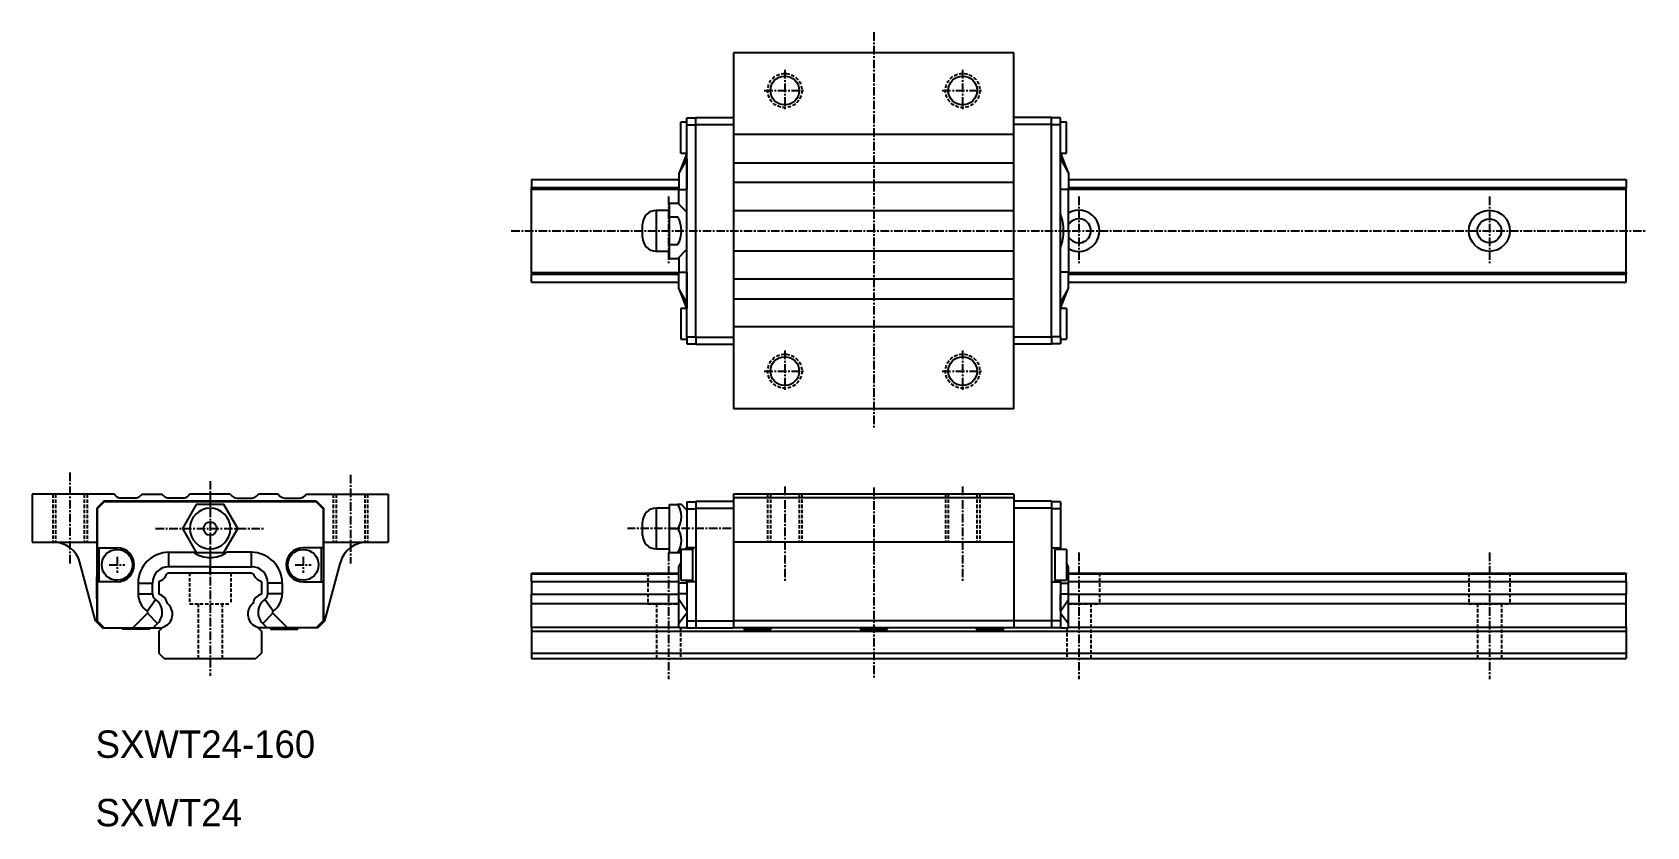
# Model space of a CAD drawing. Extents: x 1 to 237, y 10 to 126.
import ezdxf

# ---------------------------------------------------------------- set-up
doc = ezdxf.new("R2010")
doc.units = 0
doc.linetypes.add('CENTER', pattern=[2, 1.25, -0.25, 0.25, -0.25])
doc.linetypes.add('DASHED', pattern=[0.75, 0.5, -0.25])
doc.layers.get('0').update_dxf_attribs({"linetype": 'CONTINUOUS'})
doc.layers.add('CENTER', color=1, linetype='CENTER')

msp = doc.modelspace()

# ---------------------------------------------------------------- linework, layer by layer
at = {"color": 7, "linetype": 'CONTINUOUS'}
for p, q in [((144.249999, 122.999979), (103.249999, 122.999979)), ((103.249999, 122.999979), (103.249999, 70.999979)), ((144.249999, 70.999979), (144.249999, 122.999979)), ((96.449999, 113.499979), (97.749999, 113.499979)), ((96.449999, 112.499979), (96.449999, 113.499979)), ((97.749999, 113.549979), (103.249999, 113.549979)), ((97.749999, 112.549979), (97.749999, 113.549979)), ((149.749999, 113.549979), (144.249999, 113.549979)), ((149.749999, 112.549979), (149.749999, 113.549979)), ((151.049999, 113.499979), (149.749999, 113.499979)), ((151.049999, 112.499979), (151.049999, 113.499979)), ((95.549999, 108.349979), (95.549999, 112.849979)), ((96.449999, 112.849979), (95.549999, 112.849979)), ((96.449999, 81.499979), (96.449999, 112.499979)), ((96.449999, 112.499979), (97.749999, 112.499979)), ((97.749999, 112.549979), (103.249999, 112.549979)), ((97.749999, 107.648154), (97.749999, 112.549979)), ((144.249999, 111.049979), (103.249999, 111.049979)), ((149.749999, 112.549979), (144.249999, 112.549979)), ((149.749999, 81.449979), (149.749999, 112.549979)), ((151.049999, 112.499979), (149.749999, 112.499979)), ((151.949999, 112.849979), (151.049999, 112.849979)), ((151.049999, 81.499979), (151.049999, 112.499979)), ((151.949999, 108.349979), (151.949999, 112.849979)), ((96.449863, 107.529978), (95.249999, 105.429978)), ((96.449863, 107.529978), (95.249999, 105.429978)), ((96.449863, 108.285006), (95.408382, 105.707179)), ((96.449863, 108.285006), (95.408382, 105.707179)), ((95.549999, 108.349979), (96.449999, 108.349979)), ((96.449863, 108.285006), (96.449999, 108.285006)), ((96.449863, 107.529978), (96.449863, 108.285006)), ((96.449863, 107.529978), (96.449863, 108.285006)), ((96.449863, 108.285006), (96.449999, 108.285006)), ((96.449863, 107.529978), (96.449999, 107.529978)), ((96.449863, 107.529978), (96.449999, 107.529978)), ((97.749999, 106.467015), (97.749999, 107.648154)), ((97.749999, 106.467015), (97.749999, 107.648154)), ((97.749999, 81.449979), (97.749999, 106.467015)), ((103.249999, 106.949979), (144.249999, 106.949979)), ((151.049999, 108.349979), (151.949999, 108.349979)), ((151.050135, 108.285006), (151.049999, 108.285006)), ((151.050135, 107.529978), (151.049999, 107.529978)), ((151.050135, 108.285006), (152.091616, 105.707179)), ((151.050135, 107.529978), (151.050135, 108.285006)), ((151.050135, 107.529978), (152.249999, 105.429978)), ((73.749999, 104.499978), (95.249999, 104.499978)), ((73.749999, 104.499978), (73.749999, 103.324777)), ((95.249999, 105.429978), (95.249999, 103.029978)), ((95.249999, 105.429978), (95.249999, 103.029978)), ((144.249999, 104.049979), (103.249999, 104.049979)), ((152.249999, 105.429978), (152.249999, 103.029978)), ((152.249999, 104.499978), (233.749999, 104.499978)), ((233.749999, 104.499978), (233.749999, 103.324777)), ((73.749999, 103.324777), (95.249999, 103.324777)), ((73.749999, 103.099978), (73.749999, 103.324777)), ((73.749999, 103.099978), (95.249999, 103.099978)), ((73.749999, 90.89998), (73.749999, 103.099978)), ((95.249999, 100.899979), (95.249999, 103.029978)), ((95.249999, 100.899979), (95.249999, 103.029978)), ((95.249999, 103.029978), (96.449863, 103.029978)), ((95.249999, 103.029978), (96.449863, 103.029978)), ((96.449863, 103.029978), (96.449999, 103.029978)), ((96.449863, 103.029978), (96.449999, 103.029978)), ((151.050135, 103.029978), (151.049999, 103.029978)), ((152.249999, 103.029978), (151.050135, 103.029978)), ((152.249999, 103.324777), (233.749999, 103.324777)), ((152.249999, 103.099978), (233.749999, 103.099978)), ((152.249999, 96.999979), (152.249999, 103.029978)), ((233.749999, 103.099978), (233.749999, 103.324777)), ((233.749999, 90.89998), (233.749999, 103.099978)), ((91.969999, 99.969979), (91.969999, 94.029979)), ((93.899999, 99.969979), (91.969999, 99.969979)), ((93.899999, 99.020705), (93.899999, 101.041431)), ((93.899999, 101.041431), (95.108547, 101.041431)), ((96.449999, 99.699979), (95.108547, 101.041431)), ((103.249999, 99.949979), (144.249999, 99.949979)), ((151.049999, 99.453874), (151.050118, 99.453874)), ((89.969999, 96.029979), (89.969999, 97.969979)), ((93.899999, 94.979253), (93.899999, 99.020705)), ((93.899999, 99.020705), (95.108547, 99.020705)), ((151.495729, 96.999979), (152.249999, 96.999979)), ((152.249999, 96.999979), (152.249999, 90.96998)), ((93.899999, 92.958527), (93.899999, 94.979253)), ((93.899999, 94.979253), (95.108547, 94.979253)), ((151.049999, 94.546084), (151.050118, 94.546084)), ((91.969999, 94.029979), (93.899999, 94.029979)), ((93.899999, 92.958527), (95.108547, 92.958527)), ((95.108547, 92.958527), (96.449999, 94.299979)), ((95.249999, 93.099979), (95.249999, 90.96998)), ((103.249999, 94.049979), (144.249999, 94.049979)), ((73.749999, 90.89998), (95.249999, 90.89998)), ((73.749999, 90.89998), (73.749999, 90.675181)), ((73.749999, 90.675181), (95.249999, 90.675181)), ((73.749999, 89.49998), (73.749999, 90.675181)), ((95.249999, 88.56998), (95.249999, 90.96998)), ((95.249999, 90.96998), (96.449863, 90.96998)), ((96.449863, 90.96998), (96.449999, 90.96998)), ((144.249999, 89.949979), (103.249999, 89.949979)), ((151.050135, 90.96998), (151.049999, 90.96998)), ((152.249999, 90.96998), (151.050135, 90.96998)), ((152.249999, 88.56998), (152.249999, 90.96998)), ((152.249999, 90.89998), (233.749999, 90.89998)), ((152.249999, 90.675181), (233.749999, 90.675181)), ((233.749999, 90.89998), (233.749999, 90.675181)), ((233.749999, 89.49998), (233.749999, 90.675181)), ((73.749999, 89.49998), (95.249999, 89.49998)), ((96.449863, 86.46998), (95.249999, 88.56998)), ((96.449863, 85.714952), (95.408382, 88.292779)), ((151.050135, 86.46998), (152.249999, 88.56998)), ((151.050135, 85.714952), (152.091616, 88.292779)), ((152.249999, 89.49998), (233.749999, 89.49998)), ((95.549999, 85.649979), (95.549999, 81.149979)), ((96.449999, 85.649979), (95.549999, 85.649979)), ((96.449863, 86.46998), (96.449863, 85.714952)), ((96.449863, 86.46998), (96.449999, 86.46998)), ((96.449863, 85.714952), (96.449999, 85.714952)), ((103.249999, 87.049979), (144.249999, 87.049979)), ((151.050135, 86.46998), (151.049999, 86.46998)), ((151.050135, 85.714952), (151.049999, 85.714952)), ((151.949999, 85.649979), (151.049999, 85.649979)), ((151.050135, 86.46998), (151.050135, 85.714952)), ((151.949999, 85.649979), (151.949999, 81.149979)), ((144.249999, 82.949979), (103.249999, 82.949979)), ((95.549999, 81.149979), (96.449999, 81.149979)), ((96.449999, 81.499979), (97.749999, 81.499979)), ((96.449999, 81.499979), (96.449999, 80.499979)), ((96.449999, 80.499979), (97.749999, 80.499979)), ((97.749999, 81.449979), (103.249999, 81.449979)), ((97.749999, 81.449979), (97.749999, 80.449979)), ((97.749999, 80.449979), (103.249999, 80.449979)), ((149.749999, 81.449979), (144.249999, 81.449979)), ((149.749999, 80.449979), (144.249999, 80.449979)), ((151.049999, 81.499979), (149.749999, 81.499979)), ((149.749999, 81.449979), (149.749999, 80.449979)), ((151.049999, 80.499979), (149.749999, 80.499979)), ((151.049999, 81.499979), (151.049999, 80.499979)), ((151.049999, 81.149979), (151.949999, 81.149979)), ((144.249999, 70.999979), (103.249999, 70.999979)), ((12.699999, 58.499999), (0.749999, 58.499999)), ((0.749999, 58.499999), (0.749999, 51.499999)), ((11.199999, 57.499999), (10.199999, 56.499999)), ((11.249999, 57.399999), (10.249999, 56.399999)), ((16.101824, 57.499999), (11.199999, 57.499999)), ((42.249999, 57.399999), (11.249999, 57.399999)), ((12.957106, 58.242892), (12.699999, 58.499999)), ((15.835785, 57.949999), (13.664213, 57.949999)), ((16.101824, 57.499999), (16.038968, 57.399999)), ((17.282963, 57.499999), (16.101824, 57.499999)), ((17.282963, 57.499999), (16.101824, 57.499999)), ((16.799999, 58.499999), (16.542892, 58.242892)), ((16.799999, 58.499999), (19.699999, 58.499999)), ((17.220107, 57.399999), (17.282963, 57.499999)), ((42.299999, 57.499999), (17.282963, 57.499999)), ((19.957106, 58.242892), (19.699999, 58.499999)), ((22.835785, 57.949999), (20.664213, 57.949999)), ((24.729273, 56.999999), (22.708547, 53.499999)), ((23.799999, 58.499999), (23.542892, 58.242892)), ((29.699999, 58.499999), (23.799999, 58.499999)), ((28.770725, 56.999999), (24.729273, 56.999999)), ((30.791451, 53.499999), (28.770725, 56.999999)), ((29.699999, 58.499999), (29.957106, 58.242892)), ((30.664213, 57.949999), (32.835785, 57.949999)), ((33.542892, 58.242892), (33.799999, 58.499999)), ((36.699999, 58.499999), (33.799999, 58.499999)), ((36.699999, 58.499999), (36.957106, 58.242892)), ((37.664213, 57.949999), (39.835785, 57.949999)), ((40.542892, 58.242892), (40.799999, 58.499999)), ((40.799999, 58.499999), (52.749999, 58.499999)), ((42.249999, 57.399999), (43.249999, 56.399999)), ((42.299999, 57.499999), (43.299999, 56.499999)), ((52.749999, 58.499999), (52.749999, 51.499999)), ((93.899999, 53.499999), (93.899999, 56.999999)), ((93.899999, 56.999999), (95.108547, 56.999999)), ((95.649999, 56.999999), (95.108547, 56.999999)), ((96.449999, 56.199999), (95.649999, 56.999999)), ((96.449999, 57.399999), (96.449999, 56.399999)), ((96.449999, 57.399999), (97.749999, 57.399999)), ((97.749999, 57.499999), (103.249999, 57.499999)), ((97.749999, 57.499999), (97.749999, 56.499999)), ((144.249999, 58.499999), (103.249999, 58.499999)), ((103.249999, 58.499999), (103.249999, 57.999999)), ((144.249999, 57.999999), (103.249999, 57.999999)), ((103.249999, 57.999999), (103.249999, 51.499999)), ((144.249999, 58.499999), (144.249999, 57.999999)), ((144.249999, 57.999999), (144.249999, 51.499999)), ((149.749999, 57.499999), (144.249999, 57.499999)), ((149.749999, 57.499999), (149.749999, 56.499999)), ((151.049999, 57.399999), (149.749999, 57.399999)), ((151.049999, 57.399999), (151.049999, 56.399999)), ((10.199999, 56.499999), (10.199999, 46.450462)), ((10.249999, 56.399999), (10.249999, 50.699999)), ((43.249999, 56.399999), (43.249999, 50.699999)), ((43.299999, 56.499999), (43.299999, 39.999999)), ((89.969999, 53.499999), (89.969999, 54.469999)), ((91.969999, 56.469999), (91.969999, 53.499999)), ((93.899999, 56.469999), (91.969999, 56.469999)), ((96.449999, 56.399999), (96.449999, 50.699999)), ((96.449999, 56.399999), (97.749999, 56.399999)), ((97.749999, 56.499999), (103.249999, 56.499999)), ((97.749999, 56.499999), (97.749999, 39.999999)), ((149.749999, 56.499999), (144.249999, 56.499999)), ((149.749999, 56.499999), (149.749999, 39.999999)), ((151.049999, 56.399999), (149.749999, 56.399999)), ((151.049999, 56.399999), (151.049999, 50.699999)), ((22.708547, 53.499999), (24.729273, 49.999999)), ((28.770725, 49.999999), (30.791451, 53.499999)), ((89.969999, 52.529999), (89.969999, 53.499999)), ((91.969999, 53.499999), (91.969999, 50.529999)), ((93.899999, 49.999999), (93.899999, 53.499999)), ((93.899999, 53.499999), (95.108547, 53.499999)), ((0.749999, 51.499999), (10.199999, 51.499999)), ((10.249999, 50.699999), (13.149999, 50.699999)), ((10.499999, 50.699999), (10.499999, 45.699999)), ((20.72, 47.929999), (20.72, 50.029999)), ((20.72, 47.929999), (20.72, 50.029999)), ((20.72, 50.029999), (24.296104, 50.029999)), ((20.72, 50.029999), (24.296104, 50.029999)), ((24.296145, 50.029999), (24.711953, 50.029999)), ((24.729273, 49.999999), (28.770725, 49.999999)), ((26.749999, 49.999999), (26.749999, 49.251393)), ((32.779998, 50.029999), (29.203894, 50.029999)), ((32.779998, 47.929999), (32.779998, 50.029999)), ((43.249999, 50.699999), (40.349999, 50.699999)), ((42.999999, 50.699999), (42.999999, 45.699999)), ((43.299999, 51.499999), (52.749999, 51.499999)), ((91.969999, 50.529999), (93.899999, 50.529999)), ((93.899999, 49.999999), (95.108547, 49.999999)), ((95.108547, 49.999999), (95.550982, 49.999999)), ((95.549999, 50.449999), (95.549999, 45.949999)), ((97.249999, 50.449999), (95.549999, 50.449999)), ((96.099999, 50.449999), (96.449999, 50.799999)), ((97.749999, 50.699999), (96.449999, 50.699999)), ((96.449999, 50.449999), (96.449999, 50.699999)), ((97.249999, 50.699999), (97.249999, 45.699999)), ((144.249999, 51.499999), (103.249999, 51.499999)), ((103.249999, 51.499999), (103.249999, 39.999999)), ((144.249999, 51.499999), (144.249999, 39.999999)), ((149.749999, 50.699999), (151.049999, 50.699999)), ((150.249999, 50.699999), (150.249999, 45.699999)), ((151.949999, 50.449999), (150.249999, 50.449999)), ((151.049999, 50.449999), (151.049999, 50.699999)), ((151.949999, 50.449999), (151.949999, 45.949999)), ((10, 39.999999), (7.71298, 48.535276)), ((26.749999, 47.929999), (20.72, 47.929999)), ((26.749999, 47.929999), (20.72, 47.929999)), ((26.749999, 49.251393), (26.749999, 49.249999)), ((26.749999, 49.249999), (26.749999, 47.929999)), ((26.749999, 49.249999), (26.749999, 47.929999)), ((26.749999, 47.929999), (32.779998, 47.929999)), ((26.749999, 46.999959), (26.749999, 47.929999)), ((43.499998, 39.999999), (45.787018, 48.535276)), ((95.249999, 47.929999), (95.549999, 48.455058)), ((95.249999, 45.529999), (95.249999, 47.929999)), ((152.249999, 47.929999), (151.949999, 48.455058)), ((152.249999, 45.529999), (152.249999, 47.929999)), ((10.199999, 46.450462), (10.199999, 43.250462)), ((10.199999, 43.250462), (10.199999, 46.450462)), ((10.249999, 45.699999), (10.249999, 39.999999)), ((13.149999, 45.699999), (10.249999, 45.699999)), ((16.22, 45.529999), (16.22, 43.968859)), ((16.22, 45.529999), (16.22, 43.968859)), ((16.22, 45.529999), (18.32, 45.529999)), ((16.22, 45.529999), (18.32, 45.529999)), ((18.32, 43.968859), (18.32, 45.529999)), ((18.32, 43.968859), (18.32, 45.529999)), ((19.25, 45.785258), (19.25, 43.915667)), ((20.65, 46.999959), (20.425201, 46.870174)), ((32.849998, 46.999959), (20.65, 46.999959)), ((32.849998, 46.999959), (33.074797, 46.870174)), ((34.249998, 45.785258), (34.249998, 43.915667)), ((35.179998, 43.968859), (35.179998, 45.529999)), ((37.279998, 45.529999), (35.179998, 45.529999)), ((37.279998, 45.529999), (37.279998, 43.968859)), ((40.349999, 45.699999), (43.249999, 45.699999)), ((43.249999, 45.699999), (43.249999, 39.999999)), ((73.749999, 46.999958), (95.249999, 46.999958)), ((73.749999, 46.999958), (73.749999, 46.870173)), ((73.749999, 46.870173), (95.249999, 46.870173)), ((73.749999, 45.785257), (73.749999, 46.870173)), ((73.749999, 45.785257), (95.249999, 45.785257)), ((73.749999, 45.785257), (73.749999, 43.915666)), ((96.449863, 45.529999), (95.249999, 45.529999)), ((95.249999, 43.968858), (95.249999, 45.529999)), ((95.549999, 45.949999), (97.249999, 45.949999)), ((96.449287, 45.950046), (96.449719, 45.739672)), ((96.449719, 45.739672), (96.449863, 45.529999)), ((96.449863, 45.529999), (96.449999, 45.529999)), ((96.449863, 45.529999), (96.449863, 43.968858)), ((96.449999, 45.699999), (96.449999, 45.949999)), ((96.449999, 45.699999), (96.449999, 39.999999)), ((97.749999, 45.699999), (96.449999, 45.699999)), ((149.749999, 45.699999), (151.049999, 45.699999)), ((150.249999, 45.949999), (151.949999, 45.949999)), ((151.049999, 45.699999), (151.049999, 45.949999)), ((151.049999, 45.699999), (151.049999, 39.999999)), ((151.050135, 45.529999), (151.049999, 45.529999)), ((151.050279, 45.739672), (151.050135, 45.529999)), ((151.050135, 45.529999), (152.249999, 45.529999)), ((151.050135, 45.529999), (151.050135, 43.968858)), ((151.050711, 45.950046), (151.050279, 45.739672)), ((152.249999, 46.999958), (233.749999, 46.999958)), ((152.249999, 46.870173), (233.749999, 46.870173)), ((152.249999, 45.785257), (233.749999, 45.785257)), ((152.249999, 43.968858), (152.249999, 45.529999)), ((233.749999, 46.999958), (233.749999, 46.870173)), ((233.749999, 45.785257), (233.749999, 46.870173)), ((233.749999, 45.785257), (233.749999, 43.915666)), ((10.199999, 43.250462), (10.199999, 39.999999)), ((16.22, 43.968859), (18.32, 43.968859)), ((16.22, 43.968859), (18.32, 43.968859)), ((17.553311, 41.421545), (18.7501, 43.147145)), ((17.553311, 41.421545), (18.7501, 43.147145)), ((35.946687, 41.421545), (34.749898, 43.147145)), ((37.279998, 43.968859), (35.179998, 43.968859)), ((73.749999, 43.915666), (95.249999, 43.915666)), ((73.749999, 42.565794), (73.749999, 43.915666)), ((73.749999, 42.565794), (95.249999, 42.565794)), ((73.749999, 39.088522), (73.749999, 42.565794)), ((95.249999, 43.147144), (95.249999, 43.968858)), ((96.449863, 43.968858), (95.249999, 43.968858)), ((96.449863, 41.421544), (95.249999, 43.147144)), ((95.249999, 39.630855), (95.249999, 43.147144)), ((96.449863, 43.968858), (96.449999, 43.968858)), ((151.050135, 43.968858), (151.049999, 43.968858)), ((151.050135, 43.968858), (152.249999, 43.968858)), ((151.050135, 41.421544), (152.249999, 43.147144)), ((152.249999, 43.147144), (152.249999, 43.968858)), ((152.249999, 43.915666), (233.749999, 43.915666)), ((152.249999, 39.630855), (152.249999, 43.147144)), ((152.249999, 42.565794), (233.749999, 42.565794)), ((233.749999, 42.565794), (233.749999, 43.915666)), ((233.749999, 39.088522), (233.749999, 42.565794)), ((17.580753, 41.11578), (15.464972, 38.999999)), ((17.580753, 41.11578), (15.464972, 38.999999)), ((17.580753, 41.11578), (19.065677, 39.630856)), ((17.580753, 41.11578), (19.065677, 39.630856)), ((35.919245, 41.11578), (34.434321, 39.630856)), ((35.919245, 41.11578), (38.035026, 38.999999)), ((96.449863, 41.115779), (95.249999, 39.630855)), ((96.449863, 41.421544), (96.449999, 41.421544)), ((96.449863, 41.115779), (96.449863, 38.999999)), ((96.449863, 41.115779), (96.449999, 41.115779)), ((151.050135, 41.421544), (151.049999, 41.421544)), ((151.050135, 41.115779), (151.049999, 41.115779)), ((151.050135, 41.115779), (151.050135, 38.999999)), ((151.050135, 41.115779), (152.249999, 39.630855)), ((10, 39.999999), (11, 38.999999)), ((10.199999, 39.999999), (11.199999, 38.999999)), ((10.249999, 39.999999), (11.249999, 38.999999)), ((11, 38.999999), (11.199999, 38.999999)), ((11.199999, 38.999999), (11.249999, 38.999999)), ((11.249999, 38.999999), (15.464972, 38.999999)), ((13.949999, 38.999999), (13.949999, 38.799999)), ((17.949999, 38.799999), (13.949999, 38.799999)), ((15.464972, 38.999999), (18.43482, 38.999999)), ((15.464972, 38.999999), (18.43482, 38.999999)), ((17.949999, 38.799999), (17.949999, 38.999999)), ((18.43482, 38.999999), (19.065677, 39.630856)), ((18.43482, 38.999999), (19.065677, 39.630856)), ((18.43482, 38.999999), (19.750039, 38.999999)), ((18.43482, 38.999999), (19.750039, 38.999999)), ((19.838562, 39.088523), (19.25, 38.49996)), ((19.25, 38.49996), (19.25, 35.299961)), ((33.661436, 39.088523), (34.249998, 38.49996)), ((35.065178, 38.999999), (33.749959, 38.999999)), ((34.249998, 38.49996), (34.249998, 35.299961)), ((35.065178, 38.999999), (34.434321, 39.630856)), ((38.035026, 38.999999), (35.065178, 38.999999)), ((35.549999, 38.999999), (35.549999, 38.799999)), ((35.549999, 38.799999), (39.549999, 38.799999)), ((42.249999, 38.999999), (38.035026, 38.999999)), ((39.549999, 38.799999), (39.549999, 38.999999)), ((43.249999, 39.999999), (42.249999, 38.999999)), ((42.299999, 38.999999), (42.249999, 38.999999)), ((43.299999, 39.999999), (42.299999, 38.999999)), ((42.499998, 38.999999), (42.299999, 38.999999)), ((43.499998, 39.999999), (42.499998, 38.999999)), ((73.749999, 39.088522), (95.249999, 39.088522)), ((73.749999, 39.088522), (73.749999, 38.49996)), ((73.749999, 38.49996), (233.749999, 38.49996)), ((73.749999, 38.49996), (73.749999, 35.299961)), ((95.249999, 38.999999), (95.249999, 39.630855)), ((96.449863, 38.999999), (95.249999, 38.999999)), ((96.449863, 38.999999), (96.449999, 38.999999)), ((96.449999, 39.999999), (96.449999, 38.999999)), ((96.449999, 39.999999), (97.749999, 39.999999)), ((96.449999, 38.999999), (97.749999, 38.999999)), ((97.749999, 39.999999), (97.749999, 38.999999)), ((97.749999, 39.999999), (103.249999, 39.999999)), ((97.749999, 38.999999), (103.249999, 38.999999)), ((103.249999, 39.999999), (103.249999, 38.999999)), ((144.249999, 39.999999), (103.249999, 39.999999)), ((144.249999, 38.999999), (103.249999, 38.999999)), ((104.749999, 38.999999), (104.749999, 38.799999)), ((104.749999, 38.799999), (108.749999, 38.799999)), ((108.749999, 38.799999), (108.749999, 38.999999)), ((121.749999, 38.999999), (121.749999, 38.799999)), ((121.749999, 38.799999), (125.749999, 38.799999)), ((125.749999, 38.799999), (125.749999, 38.999999)), ((138.749999, 38.999999), (138.749999, 38.799999)), ((138.749999, 38.799999), (142.749999, 38.799999)), ((142.749999, 38.799999), (142.749999, 38.999999)), ((144.249999, 39.999999), (144.249999, 38.999999)), ((149.749999, 39.999999), (144.249999, 39.999999)), ((149.749999, 38.999999), (144.249999, 38.999999)), ((149.749999, 39.999999), (149.749999, 38.999999)), ((151.049999, 39.999999), (149.749999, 39.999999)), ((151.049999, 38.999999), (149.749999, 38.999999)), ((151.049999, 39.999999), (151.049999, 38.999999)), ((151.050135, 38.999999), (151.049999, 38.999999)), ((151.050135, 38.999999), (152.249999, 38.999999)), ((152.249999, 38.999999), (152.249999, 39.630855)), ((152.249999, 39.088522), (233.749999, 39.088522)), ((233.749999, 39.088522), (233.749999, 38.49996)), ((233.749999, 38.49996), (233.749999, 35.299961)), ((19.25, 35.299961), (20.05, 34.49996)), ((20.05, 34.49996), (33.449998, 34.49996)), ((34.249998, 35.299961), (33.449998, 34.49996)), ((73.749999, 35.299961), (233.749999, 35.299961)), ((73.749999, 35.299961), (73.749999, 34.49996)), ((73.749999, 34.49996), (233.749999, 34.49996)), ((233.749999, 35.299961), (233.749999, 34.49996))]:
    msp.add_line(p, q, dxfattribs=at)
at = {"color": 3, "linetype": 'DASHED'}
for p, q in [((3.749999, 58.499999), (3.749999, 51.499999)), ((4.149999, 58.499999), (4.149999, 51.499999)), ((8.349999, 58.499999), (8.349999, 51.499999)), ((8.749999, 58.499999), (8.749999, 51.499999)), ((44.749999, 58.499999), (44.749999, 51.499999)), ((45.149999, 58.499999), (45.149999, 51.499999)), ((49.349999, 58.499999), (49.349999, 51.499999)), ((49.749999, 58.499999), (49.749999, 51.499999)), ((108.24697, 58.499999), (108.24697, 51.499999)), ((108.64697, 58.499999), (108.64697, 51.499999)), ((112.84697, 58.499999), (112.84697, 51.499999)), ((113.24697, 58.499999), (113.24697, 51.499999)), ((134.24697, 58.499999), (134.24697, 51.499999)), ((134.64697, 58.499999), (134.64697, 51.499999)), ((138.84697, 58.499999), (138.84697, 51.499999)), ((139.24697, 58.499999), (139.24697, 51.499999)), ((23.749999, 47.024959), (23.749999, 42.49996)), ((29.749999, 46.999959), (29.749999, 42.49996)), ((90.749999, 46.99996), (90.749999, 42.49996)), ((156.749999, 46.99996), (156.749999, 42.49996)), ((210.749999, 46.99996), (210.749999, 42.49996)), ((216.749999, 46.99996), (216.749999, 42.49996)), ((23.749999, 42.49996), (29.749999, 42.49996)), ((24.999999, 42.49996), (24.999999, 34.499999)), ((28.499999, 42.49996), (28.499999, 34.499999)), ((90.749999, 42.49996), (95.249999, 42.49996)), ((91.999999, 42.49996), (91.999999, 34.49996)), ((152.249999, 42.49996), (156.749999, 42.49996)), ((155.499999, 42.49996), (155.499999, 34.49996)), ((210.749999, 42.49996), (216.749999, 42.49996)), ((211.999999, 42.49996), (211.999999, 34.49996)), ((215.499999, 42.49996), (215.499999, 34.49996)), ((95.499999, 38.999999), (95.499999, 34.49996)), ((151.999999, 38.999999), (151.999999, 34.49996))]:
    msp.add_line(p, q, dxfattribs=at)
for centre in [(110.749999, 117.499979), (136.749999, 117.499979), (110.749999, 76.499979), (136.749999, 76.499979)]:
    msp.add_circle(centre, 2.5, dxfattribs=at)
at = {"color": 7, "linetype": 'CONTINUOUS'}
for centre, radius in [((110.749999, 117.499979), 2.103029), ((136.749999, 117.499979), 2.103029), ((213.749999, 96.999979), 3), ((213.749999, 96.999979), 1.75), ((110.749999, 76.499979), 2.103029), ((136.749999, 76.499979), 2.103029), ((26.749999, 53.499999), 0.97), ((13.149999, 48.199999), 2.25), ((40.349999, 48.199999), 2.25)]:
    msp.add_circle(centre, radius, dxfattribs=at)
for centre, radius, start, end in [((246.70271, 105.279978), 150.269693, 179.142074, 180.857926), ((246.70271, 105.279978), 150.269693, 179.142074, 180.857926), ((0.797288, 105.279978), 150.269693, 359.142074, 0.857926), ((91.969999, 97.969979), 2, 90, 180), ((144.863334, 97.06299), 6.632694, 359.455682, 21.129037), ((153.749999, 96.999979), 3, 240, 120), ((91.607899, 96.999979), 4.042013, 330.004594, 29.995406), ((144.863334, 96.936968), 6.632694, 338.870963, 0.544318), ((153.749999, 96.999979), 1.75, 211.00271913, 148.99728087), ((91.969999, 96.029979), 2, 180, 270), ((246.70271, 88.71998), 150.269693, 179.142074, 180.857926), ((0.797288, 88.71998), 150.269693, 359.142074, 0.857926), ((13.664213, 58.949999), 1, 225, 270), ((15.835785, 58.949999), 1, 270, 315), ((20.664213, 58.949999), 1, 225, 270), ((22.835785, 58.949999), 1, 270, 315), ((30.664213, 58.949999), 1, 225, 270), ((32.835785, 58.949999), 1, 270, 315), ((37.664213, 58.949999), 1, 225, 270), ((39.835785, 58.949999), 1, 270, 315), ((92.548271, 55.249999), 3.101211, 325.646609, 34.353391), ((26.749999, 53.499999), 2.97, 0, 270), ((91.969999, 54.469999), 2, 90, 180), ((26.749999, 53.499999), 2.97, 270, 0), ((91.969999, 52.529999), 2, 180, 270), ((92.548271, 51.749998), 3.101211, 325.646609, 34.353391), ((3.849276, 47.499999), 4, 15, 90), ((13.149999, 48.199999), 2.5, 270, 90), ((20.720065, 45.529934), 4.500065, 90.000828, 179.999172), ((20.720065, 45.529934), 4.500065, 90.000828, 179.999172), ((26.749999, 53.499999), 4.25, 234.733031, 270), ((26.749999, 53.499999), 4.25, 270, 305.266969), ((32.779933, 45.529934), 4.500065, 0.000828, 89.999172), ((40.349999, 48.199999), 2.5, 90, 270), ((49.650722, 47.499999), 4, 90, 165), ((20.72, 45.529999), 2.4, 90, 180), ((20.72, 45.529999), 2.4, 90, 180), ((32.779998, 45.529999), 2.4, 0, 90), ((18.820018, 47.42998), 1.699999, 284.651006, 340.773804), ((34.67998, 47.42998), 1.699999, 199.226196, 255.348994), ((19.320081, 43.968902), 3.100081, 180.000784, 235.255995), ((19.320081, 43.968902), 3.100081, 180.000784, 235.255995), ((19.32, 43.968859), 1, 180, 235.256779), ((19.32, 43.968859), 1, 180, 235.256779), ((17.439332, 41.257202), 2.3, 315, 55.256779), ((17.439332, 41.257202), 2.3, 315, 55.256779), ((18.820018, 42.270944), 1.699999, 9.987968, 75.348994), ((19.25, 40.99996), 2, 287.114433, 51.528442), ((34.249998, 40.99996), 2, 128.471558, 252.885567), ((34.67998, 42.270944), 1.699999, 104.651006, 170.012032), ((36.060666, 41.257202), 2.3, 124.743221, 225), ((34.179998, 43.968859), 1, 304.743221, 0), ((34.179917, 43.968902), 3.100081, 304.744005, 359.999216), ((233.486379, 42.695201), 137.042435, 179.467492, 180.532508), ((14.013619, 42.695201), 137.042435, 359.467492, 0.532508), ((17.439332, 41.257202), 0.2, 314.99982727, 55.25698338), ((36.060666, 41.257202), 0.2, 124.74294883, 225.00009236)]:
    msp.add_arc(centre, radius, start, end, dxfattribs=at)
at = {"layer": 'CENTER', "color": 1, "linetype": 'CENTER'}
for p, q in [((123.749999, 125.999979), (123.749999, 67.999979)), ((110.749999, 120.499979), (110.749999, 114.499979)), ((136.749999, 120.499979), (136.749999, 114.499979)), ((107.749999, 117.499979), (113.749999, 117.499979)), ((133.749999, 117.499979), (139.749999, 117.499979)), ((93.749999, 101.999979), (93.749999, 91.999979)), ((153.749999, 101.999979), (153.749999, 91.999979)), ((213.749999, 101.999979), (213.749999, 91.999979)), ((70.749999, 96.999979), (236.749999, 96.999979)), ((110.749999, 79.499979), (110.749999, 73.499979)), ((136.749999, 79.499979), (136.749999, 73.499979)), ((107.749999, 76.499979), (113.749999, 76.499979)), ((133.749999, 76.499979), (139.749999, 76.499979)), ((6.249999, 61.666999), (6.249999, 48.391273)), ((26.749999, 60.438153), (26.749999, 32.006999)), ((47.249999, 61.332999), (47.249999, 48.391273)), ((110.74697, 59.632034), (110.74697, 45.633008)), ((123.749999, 59.499999), (123.749999, 31.49996)), ((136.74697, 59.632034), (136.74697, 45.633008)), ((18.779999, 53.499999), (34.719999, 53.499999)), ((102.89418, 53.499999), (87.78118, 53.499999)), ((93.749999, 49.99996), (93.749999, 31.49996)), ((153.749999, 49.99996), (153.749999, 31.49996)), ((213.749999, 49.99996), (213.749999, 31.49996)), ((11.999999, 48.199999), (14.299999, 48.199999)), ((13.149999, 49.349999), (13.149999, 47.049999)), ((39.199999, 48.199999), (41.499999, 48.199999)), ((40.349999, 49.349999), (40.349999, 47.049999))]:
    msp.add_line(p, q, dxfattribs=at)

# ---------------------------------------------------------------- texts
at = {"color": 7, "linetype": 'CONTINUOUS'}
for s, p in [('SXWT24-160', (10, 20)), ('SXWT24', (10, 10))]:
    msp.add_text(s, height=4, dxfattribs=at).set_placement(p)

doc.saveas('drawing.dxf')
